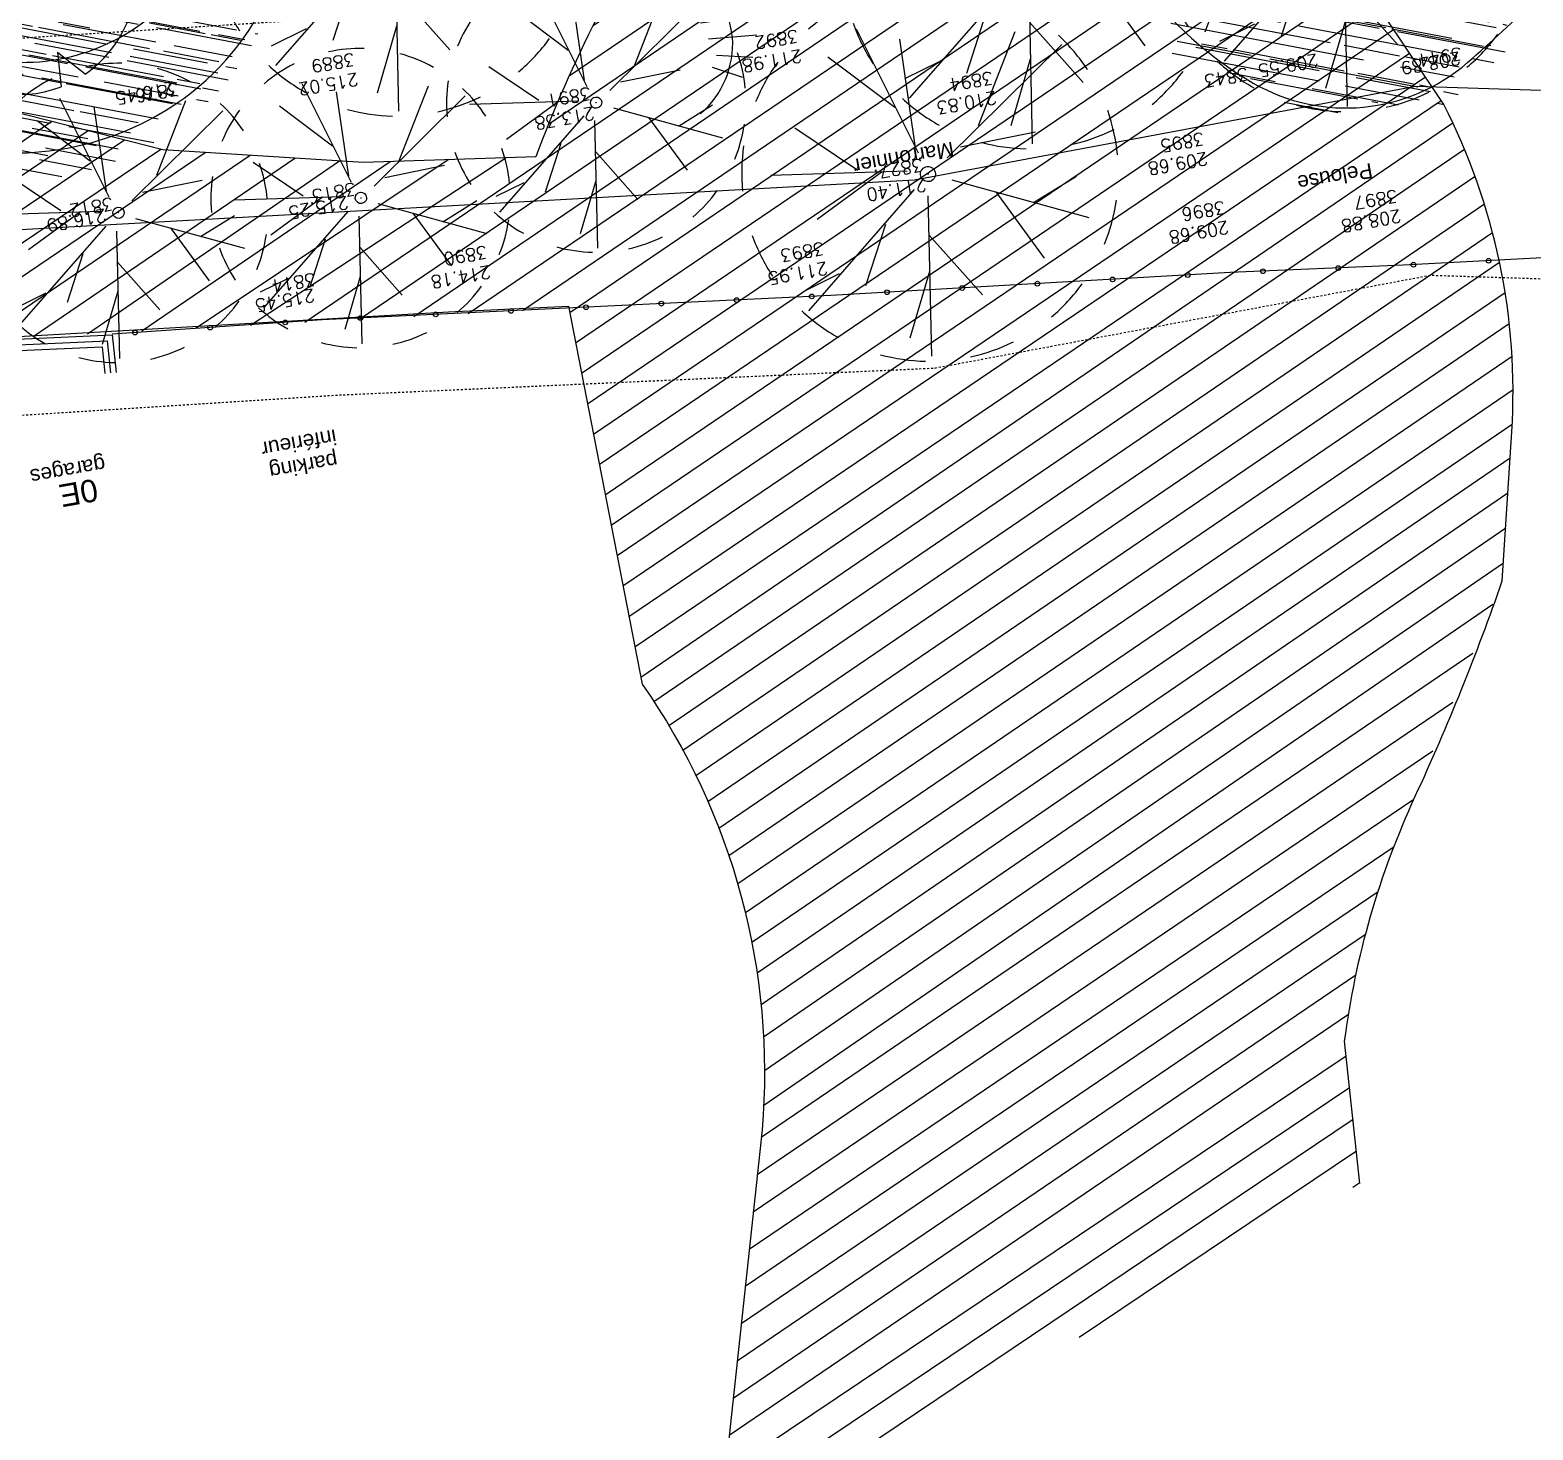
# Model space of a CAD drawing. Extents: x -2313930 to 3286427, y -3858277 to 2572692.
# Drawn here: x -8214 to -4223, y -2224 to 1494 of the extents above; entities that cross this region are included whole.
import ezdxf
from ezdxf.enums import TextEntityAlignment as Align
from ezdxf.lldxf.tags import DXFTag

# ---------------------------------------------------------------- set-up
doc = ezdxf.new("R2010")
doc.units = 0
doc.linetypes.add('STYLE_01', pattern=[0.41664, 0.20828, -0.20836])
for name, color, linetype, lineweight in [('_GAZELEC-RESERVATION 2', 132, 'Continuous', 18), ('Fond topo - P', 252, 'Continuous', 50), ('Fond topo - VOI', 252, 'Continuous', 25)]:
    doc.layers.add(name, color=color, linetype=linetype, lineweight=lineweight)
for name, color, linetype in [('AEP_SSL', 252, 'Continuous'), ('DWG_280-140115-P - ALTEA-CANA', 252, 'Continuous'), ('Fond topo - BAT_DES', 252, 'Continuous'), ('Fond topo - BAT_TXT', 252, 'Continuous'), ('Fond topo - CLO_LEG', 252, 'Continuous'), ('Fond topo - CLO_MUR', 252, 'Continuous'), ('Fond topo - ESPACE_BOISE', 252, 'Continuous'), ('Fond topo - VEG', 252, 'Continuous'), ('Fond topo - VEG_TXT', 252, 'Continuous'), ('Fond topo - VEG_TXT_ESSENCE', 252, 'Continuous'), ('Fond topo - Z_500', 252, 'Continuous'), ('prlm-VRD', 2, 'Continuous'), ('SA - arbre', 252, 'Continuous'), ('SA - béton balayé', 252, 'Continuous'), ('SA - EBC', 252, 'Continuous'), ('SA - limite revêtement', 252, 'Continuous')]:
    doc.layers.add(name, color=color, linetype=linetype)
for name, color, linetype, plot in [('Fond topo - N', 252, 'Continuous', False), ('Fond topo - NCACHE', 252, 'Continuous', False), ('Fond topo - ZCACHE', 252, 'Continuous', False)]:
    doc.layers.add(name, color=color, linetype=linetype, plot=plot)
doc.styles.add('2000_ARIAL', font='arial.ttf', dxfattribs={"height": 0.400000006})
doc.styles.add('SIMPLEX', font='simplex_.ttf', dxfattribs={"height": 1.25})
tags = doc.linetypes.add('CACHE2', pattern=[4.762499928474426, 3.174999952316284, -1.587499976158142]).pattern_tags.tags
tags[6:7] = [DXFTag(74, 4), DXFTag(75, 0), DXFTag(340, '0'), DXFTag(46, 0.0), DXFTag(50, 0.0), DXFTag(44, 0.0), DXFTag(45, 0.0)]
tags[4:5] = [DXFTag(74, 4), DXFTag(75, 0), DXFTag(340, '0'), DXFTag(46, 0.0), DXFTag(50, 0.0), DXFTag(44, 0.0), DXFTag(45, 0.0)]
tags = doc.linetypes.add('L1', pattern=[1.0000000298023224, 0.6000000238418579, -0.4000000059604645]).pattern_tags.tags
tags[6:7] = [DXFTag(74, 4), DXFTag(75, 0), DXFTag(340, '0'), DXFTag(46, 0.0), DXFTag(50, 0.0), DXFTag(44, 0.0), DXFTag(45, 0.0)]
tags[4:5] = [DXFTag(74, 4), DXFTag(75, 0), DXFTag(340, '0'), DXFTag(46, 0.0), DXFTag(50, 0.0), DXFTag(44, 0.0), DXFTag(45, 0.0)]
tags = doc.linetypes.add('L16', pattern=[0.37500001490116125, 0.300000011920929, -0.07500000298023224]).pattern_tags.tags
tags[6:7] = [DXFTag(74, 4), DXFTag(75, 0), DXFTag(340, '0'), DXFTag(46, 0.0), DXFTag(50, 0.0), DXFTag(44, 0.0), DXFTag(45, 0.0)]
tags[4:5] = [DXFTag(74, 4), DXFTag(75, 0), DXFTag(340, '0'), DXFTag(46, 0.0), DXFTag(50, 0.0), DXFTag(44, 0.0), DXFTag(45, 0.0)]
pattern_1 = [(349.2763985886067, (-277130161.1279894, -473864756.7787022), (117.3825536141096, 28.65896207176165), [749.9999999999999, -99.99999999999999, 250, -49.99999999999999]), (349.2763985886067, (-277130091.1375459, -473864744.5890418), (-36.75306622226226, 74.64222748057564), [150, -16.5, 299.9999999999999, -37.49999999999999]), (349.2763985886067, (-277130128.6565508, -473864719.6726964), (261.6928111209335, -15.46358973923611), [399.9999999999999, -69.99999999999999, 200, -49.99999999999999])]

# ---------------------------------------------------------------- blocks, each defined once
blk = doc.blocks.new('CLOLEG')
at = {"ltscale": 2}
blk.add_circle((0, 0), 0.0625, dxfattribs=at)
blk = doc.blocks.new('PTOPO')
at = {"layer": 'Fond topo - NCACHE', "style": 'SIMPLEX'}
blk.add_attdef('MAT', text='', height=0.34, dxfattribs=at).set_placement((0.09999999986030161, -0.09999999962747097), align=Align.TOP_LEFT)
at = {"layer": 'Fond topo - ZCACHE', "style": 'SIMPLEX'}
blk.add_attdef('ALT', (0.09999999986030161, 0.09999999962747097), '', height=0.34, dxfattribs=at)
blk = doc.blocks.new('VEG14')
at = {"ltscale": 2, "flags": 128}
for points in [[(0.5, 0, -1), (-0.5, 0, -1)], [(0.016, 0, -1), (-0.016, 0, -1)]]:
    blk.add_lwpolyline(points, format="xyb", close=True, dxfattribs=at)
blk = doc.blocks.new('VEG12')
at = {"ltscale": 2}
for p, q in [((0.01815258799999997, 0.057406781), (0.100441039, 0.47293725)), ((0.05749608, 0.253444298), (0.145517598, 0.414706841)), ((0.037902722, 0.15845596), (-0.06593155700000003, 0.344147082)), ((-0.158788295, 0.086017079), (-0.245985314, 0.284587218)), ((0.04981112299999996, 0.033821695), (0.391570728, 0.285894318)), ((0.143890955, 0.107467204), (0.230033352, 0.253971609)), ((-0.05229389700000003, 0.02983962500000001), (-0.383643778, 0.204631851)), ((0.2917471699999999, 0.208620217), (0.392372872, 0.233301274)), ((-0.25001839, 0.135126714), (-0.3755999820000001, 0.091127132)), ((0.122915307, -0.02992704099999999), (0.317230371, 0.05540147100000001)), ((-0.05265807700000003, -0.029192154), (-0.412380265, -0.256628677)), ((0.057557527, -0.01766878999999999), (0.411943876, -0.08413611500000001)), ((-0.09359106700000003, -0.049762263), (-0.2956446150000001, -0.04653133200000001)), ((0.01825986499999999, -0.057372749), (0.107637982, -0.4128258760000001)), ((0.184132294, -0.04763066399999999), (0.323120213, -0.192805613)), ((-0.151821475, -0.09483882200000002), (-0.2999525240000001, -0.315936062)), ((0.02259491799999996, -0.07955337300000001), (0.001649748999999978, -0.36183712)), ((0.05371548199999998, -0.188497704), (0.197263789, -0.356749422))]:
    blk.add_line(p, q, dxfattribs=at)
for start, end in [(90, 103.8461539085843), (62.30769199853572, 76.15384597947835), (117.6923078993823, 131.5384619204946), (34.61538499867542, 48.46153799321151), (145.3846149358338, 159.2307690506909), (6.923076979206323, 20.76923090842763), (173.0769230068974, 186.9230769931026), (339.2307689837768, 353.0769230207937), (200.7692310571047, 214.6153850641662), (311.5384620067885, 325.3846150013246), (228.4615380795054, 242.3076921006177), (283.8461540205217, 297.6923080014643), (256.1538460914157, 270)]:
    blk.add_arc((0, 0), 0.496982058, start, end, dxfattribs=at)
blk = doc.blocks.new('RESINEUX')
at = {"ltscale": 2}
for p, q in [((-0.074169265, 0.428845282), (-0.014171327, 0.418845625)), ((-0.094168577, 0.388846656), (-0.024170983, 0.388846656)), ((-0.104168234, 0.338848375), (-0.014171327, 0.348848031)), ((-0.11416789, 0.298849749), (-0.014171327, 0.318849062)), ((-0.11416789, 0.258851124), (-0.004171670000000001, 0.288850093)), ((-0.104168234, 0.218852498), (0.015827643, 0.258851124)), ((0.285818364, 0.238851811), (0.325816989, 0.15885456)), ((0.325816989, 0.248851468), (0.345816302, 0.168854217)), ((0.365815615, 0.248851468), (0.365815615, 0.188853529)), ((0.395814584, 0.238851811), (0.395814584, 0.188853529)), ((-0.094168577, 0.178853873), (0.015827643, 0.218852499)), ((0.245819739, 0.218852498), (0.29581802, 0.138855248)), ((0.425813553, 0.228852155), (0.415813896, 0.188853529)), ((0.445812866, 0.208852842), (0.435813209, 0.188853529)), ((-0.094168577, 0.128855591), (0.035826955, 0.18885353)), ((0.165822488, 0.178853873), (0.225820426, 0.07885731)), ((0.205821113, 0.198853186), (0.265819051, 0.108856279)), ((-0.08416892100000001, 0.08885696600000001), (0.035826955, 0.148854904)), ((0.115824206, 0.148854904), (0.205821113, 0.038858684)), ((-0.444156549, 0.058857997), (-0.394158268, 0.108856279)), ((-0.074169264, 0.058857997), (0.05582626800000001, 0.118855935)), ((0.06582592400000001, 0.118855935), (0.155822831, 0.008859715)), ((-0.41415758, 0.018859372), (-0.374158955, 0.08885696600000001)), ((-0.374158955, -0.011139597), (-0.33416033, 0.08885696600000001)), ((-0.33416033, -0.03113891), (-0.294161704, 0.08885696600000001)), ((-0.294161704, -0.051138223), (-0.264162735, 0.08885696600000001)), ((-0.254163079, -0.06113787900000001), (-0.234163766, 0.08885696600000001)), ((-0.204164797, -0.071137536), (-0.204164797, 0.08885696600000001)), ((-0.164166172, -0.08113719200000001), (-0.164166172, 0.08885696600000001)), ((-0.124167546, -0.091136848), (-0.11416789, 0.098856622)), ((0.045826612, -0.14113513), (0.125823863, -0.001139941)), ((0.09582489300000001, -0.151134786), (0.175822144, -0.03113891)), ((-0.104168234, -0.06113787900000001), (0.025827299, -0.14113513)), ((0.135823519, -0.161134443), (0.225820426, -0.051138223)), ((0.185821801, -0.171134099), (0.265819051, -0.08113719200000001)), ((-0.11416789, -0.101136505), (-0.004171670000000001, -0.171134099)), ((0.235820082, -0.191133412), (0.315817333, -0.111136161)), ((-0.124167546, -0.151134786), (-0.014171327, -0.211132724)), ((0.275818708, -0.201133068), (0.345816302, -0.151134786)), ((-0.134167203, -0.191133412), (-0.014171327, -0.261131006)), ((0.305817677, -0.231132037), (0.375815271, -0.191133412)), ((-0.134167203, -0.231132037), (-0.034170639, -0.301129632)), ((0.335816646, -0.271130662), (0.395814584, -0.25113135)), ((-0.144166859, -0.271130662), (-0.054169952, -0.341128257)), ((0.385814927, -0.291129975), (0.345816302, -0.291129975)), ((-0.154166515, -0.311129288), (-0.074169264, -0.3911265390000001)), ((0.345816302, -0.311129288), (0.385814927, -0.321128944)), ((0.365815615, -0.341128257), (0.345816302, -0.331128601)), ((-0.204164797, -0.36112757), (-0.174165828, -0.431125164)), ((-0.174165828, -0.341128257), (-0.124167546, -0.411125851)), ((-0.264162735, -0.3911265390000001), (-0.264162735, -0.431125164)), ((-0.234163766, -0.381126882), (-0.22416411, -0.431125164))]:
    blk.add_line(p, q, dxfattribs=at)
for centre, major_axis, ratio, start_param, end_param in [((0.125824658, 0.32584846), (-0.141416496, 0.141416496), 0.9999999999990478, 6.0187679254481, 7.001196311805126), ((0.626553274, 0.375004286), (0.495806787, 0.495806787), 0.9999999999992479, 2.407115294926716, 2.808261770600389), ((0.6156107310000001, -0.413017298), (-0.494244527, 0.494244527), 0.9999999999994863, 5.940864207087385, 6.402329262634387), ((0.346817063, 0.020858942), (0.141416496, 0.141416496), 0.9999999999984862, 0.2082352305735228, 0.9403659464662355), ((-0.271161699, 0.231851691), (-0.148487321, 0.148487321), 0.999999999999426, 1.039500649605982, 1.948537937165391), ((-0.132308309, 0.771717634), (0.5413446150000001, 0.5413446150000001), 0.999999999999071, 3.63264165587472, 4.003214602841574), ((0, 0), (-0.001131371, 0.001131371), 0.99999999997417, 3.926990817000156, 7.06858347058995), ((0, 0), (-0.001131371, 0.001131371), 0.99999999997417, 0.7853981634103633, 3.926990817000156), ((-0.744748968, -0.046828497), (-0.4953887950000001, 0.4953887950000001), 0.9999999999996526, 3.509030027783859, 3.906773112117224), ((-0.091248273, -0.737988308), (0.495574425, 0.495574425), 0.9999999999996342, 0.1822567691657557, 0.5883250715815413), ((0.162823386, -0.300130027), (-0.141416496, 0.141416496), 0.9999999999997603, 3.670881203304562, 4.697745667496582), ((-0.265161906, -0.212133051), (-0.141416496, 0.141416496), 0.9999999999999891, 2.259520706035595, 3.289317319450373)]:
    blk.add_ellipse(centre, major_axis=major_axis, ratio=ratio, start_param=start_param, end_param=end_param, dxfattribs=at)
blk = doc.blocks.new('A$C1F970F0F')
at = {"layer": 'SA - béton balayé'}
h = blk.add_hatch(dxfattribs=at)
h.set_pattern_fill('BETON_BALAYE', color=256, scale=49.99999999999999, angle=-10.72360141139323, style=0, pattern_type=2)
h.set_pattern_definition(pattern_1)
edge = h.paths.add_edge_path()
edge.add_line((-6241.838846999789, 3074.461738358268), (-6186.41990083417, 3084.246573542671))
edge.add_line((-6186.419900834169, 3084.246573542671), (-6208.46817582571, 3209.159506338408))
edge.add_line((-6208.468175825709, 3209.159506338408), (-6090.333284412263, 3230.212159869043))
edge.add_line((-6090.333284412264, 3230.212159869043), (-6068.254510414966, 3105.107475371064))
edge.add_line((-6068.254510414965, 3105.107475371064), (-5751.607267955035, 3160.993645526398))
edge.add_arc((-5706.168072179881, 2945.249106762024), 220.4777234083867, 26.87598506840618, 101.8935641560214, ccw=False)
edge.add_line((-5509.504790459586, 3044.918460846192), (-5279.70964833746, 2527.342698896778))
edge.add_line((-5279.709648337459, 2527.342698896778), (-5069.702780632224, 2054.94316247088))
edge.add_arc((-4710.829519346476, 2203.735957729878), 388.4962208141216, 202.5194330761045, 253.0739044641206)
edge.add_arc((-4708.762229778127, 2207.042182550247), 392.2624036111011, 252.9256236658927, 295.8878415244419)
edge.add_arc((-5016.474870844682, 2646.02875474607), 925.4746937870088, 301.1679990587602, 323.5988296099712)
edge.add_arc((-5788.95801072263, 3215.576801744365), 1885.222149749511, 323.5988295910003, 335.2512007153489)
edge.add_line((-4076.88984445455, 2426.346070009222), (-4053.366789722793, 2479.515888753713))
edge.add_arc((-3655.981012092991, 2274.75311284964), 447.038310056739, 146.5843724972306, 152.7391011615822, ccw=False)
edge.add_line((-4029.12285587711, 2520.940876728876), (-3698.303928795572, 2579.895654176898))
edge.add_line((-3698.303928795572, 2579.895654176898), (-3802.630123108316, 2358.625646191621))
edge.add_line((-3802.630123108316, 2358.625646191621), (-3913.638380188973, 2139.155790205508))
edge.add_line((-3913.638380188973, 2139.155790205508), (-4035.612220522326, 1925.585554922444))
edge.add_arc((-6879.453966117871, 4436.940265188496), 3793.987131602768, 310.9828924514567, 318.55275152863766, ccw=False)
edge.add_arc((-4713.661189099455, 1943.977724576062), 491.6363655781345, 239.96910445774608, 310.9828924706628, ccw=False)
edge.add_arc((-4477.457312247024, 2352.585842592483), 963.6033830416291, 207.7973884582001, 239.96910442457852, ccw=False)
edge.add_line((-5329.86301585376, 1903.212950336899), (-5783.138509050817, 2992.061574124374))
edge.add_arc((-5834.771652433233, 2965.63564454395), 58.00268312534091, 27.10344289618072, 97.66174425603371)
edge.add_line((-5842.504830421802, 3023.120505208157), (-6220.979327768806, 2956.27104268876))
edge.add_line((-6220.979327768806, 2956.27104268876), (-6241.838846999788, 3074.461738358269))
h = blk.add_hatch(dxfattribs=at)
h.set_pattern_fill('BETON_BALAYE', color=256, scale=49.99999999999999, angle=-10.72360141139323, style=0, pattern_type=2)
h.set_pattern_definition(pattern_1)
edge = h.paths.add_edge_path()
edge.add_line((-9848.021828921945, 1865.797831752172), (-9827.171338111542, 1747.59443806161))
edge.add_line((-9827.17133811154, 1747.59443806161), (-9152.088361635477, 1866.918095167009))
edge.add_arc((-9114.87687736417, 1710.031164295217), 161.2395845939956, 41.819106453245524, 103.34322179373208, ccw=False)
edge.add_line((-8994.712482080224, 1817.542660178998), (-8874.358082447141, 1651.210053610759))
edge.add_arc((-8250.48470572676, 2103.179701206446), 770.3859763315166, 215.9217267234085, 305.8530101404562)
edge.add_arc((-8201.557804967759, 2035.473004597492), 686.8513225415181, 305.8530100756806, 339.1614624020675)
edge.add_arc((-9769.804180045512, 2632.401251480027), 2364.862056990866, 339.1614623467734, 348.9989210756208)
edge.add_line((-7448.39979734906, 2181.12058423843), (-7357.930111852295, 2671.500953831))
edge.add_arc((-7247.966916528135, 2663.440423546497), 110.2582263342147, 105.59274894641169, 175.807598661459, ccw=False)
edge.add_line((-7277.604099074089, 2769.640771484942), (-6220.979327768806, 2956.27104268876))
edge.add_line((-6220.979327768806, 2956.27104268876), (-6241.838846999788, 3074.461738358269))
edge.add_line((-6241.838846999789, 3074.461738358268), (-7426.344988050439, 2865.323922125472))
edge.add_arc((-7364.9338366279, 2582.693398422513), 289.2254180525135, 102.2589147041249, 171.2235465465614)
edge.add_line((-7650.772763367539, 2626.823324880758), (-7724.184676581945, 2244.646554456637))
edge.add_arc((-8890.291717310776, 2487.602334424398), 1191.147825190934, 333.8740634381715, 348.2309193326143, ccw=False)
edge.add_arc((-8295.276148083369, 2204.744013857594), 532.431483547898, 302.4044476769955, 333.0072947726128, ccw=False)
edge.add_arc((-8227.552075526368, 2108.27274464883), 414.7255090430872, 243.8453067393806, 301.6473037490109, ccw=False)
edge.add_arc((-8012.861629557673, 2641.099884216123), 988.5292012736542, 231.8619865371965, 246.28969688080548, ccw=False)
edge.add_line((-8623.335587158323, 1863.596489456333), (-8683.208498574279, 1914.584188890583))
edge.add_arc((-8966.493370861708, 1569.007829169004), 446.8482284459931, 50.65694705678597, 100.290342192283)
edge.add_line((-9046.31671561105, 2008.668576689881), (-9848.021828921945, 1865.797831752172))
at = {"layer": 'SA - EBC'}
h = blk.add_hatch(dxfattribs=at)
h.set_pattern_fill('_USER', color=256, scale=74.99999999999999, angle=-325.7236014113932, style=0, pattern_type=0)
h.set_pattern_definition([(34.27639858860678, (-277130161.1279894, -473864756.7787022), (-42.238928459823, 61.97477650275113), [])])
edge = h.paths.add_edge_path()
edge.add_line((-6380.366745524513, -2338.425892864678), (-6264.382088389636, -1261.879128604771))
edge.add_arc((-8056.564030597548, -1109.247026734414), 1798.669695218522, -4.867878193194572, 34.99278727741358)
edge.add_line((-6583.050211284762, -77.75795899612035), (-6777.554778163194, 920.8050105170822))
edge.add_line((-6777.554778163193, 920.8050105170822), (-8841.210683172874, 810.7117170478002))
edge.add_line((-8841.210683172874, 810.7117170478001), (-9066.430764202638, 1054.341424803315))
edge.add_line((-9066.430764202638, 1054.341424803315), (-9200.732878206167, 1276.237686397466))
edge.add_line((-9200.732878206167, 1276.237686397466), (-9215.227966098517, 1381.8038443222))
edge.add_line((-9215.227966098517, 1381.8038443222), (-9153.081651767654, 1528.146854366953))
edge.add_arc((-8759.908921935477, 1333.50854966994), 438.7127364677392, 77.94290000168593, 153.6625061913043, ccw=False)
edge.add_line((-8668.267801014865, 1762.543245291088), (-8534.005134275378, 1623.448132453152))
edge.add_line((-8534.005134275378, 1623.448132453152), (-8248.031661763425, 1441.544756548981))
edge.add_line((-8248.031661763427, 1441.544756548981), (-7855.495845982434, 1341.321950199894))
edge.add_line((-7855.495845982434, 1341.321950199894), (-7323.070638909227, 1307.770183732372))
edge.add_line((-7323.070638909226, 1307.770183732372), (-6865.558068881049, 1322.792115619964))
edge.add_arc((-3264.256657666492, -41.8706977304812), 3851.19156217365, 147.2647305543028, 159.2464973951671, ccw=False)
edge.add_line((-6503.794535057134, 2040.692816174506), (-6236.131093676152, 2457.057480180494))
edge.add_line((-6236.131093676152, 2457.057480180494), (-5806.95964030603, 2928.900990018032))
edge.add_arc((-5541.395022304517, 2687.35320844028), 358.9845360449703, 12.787998054275079, 137.7115012877877, ccw=False)
edge.add_line((-5191.314831544733, 2766.812362293308), (-4957.547667248313, 2215.62441961903))
edge.add_line((-4957.547667248313, 2215.62441961903), (-4453.978092088548, 1461.842562723225))
edge.add_arc((-5946.780405315486, 698.3119081539749), 1676.7342684047, -3.6281981681722755, 27.088596234188913, ccw=False)
edge.add_line((-4273.406806751298, 592.2053272253171), (-4298.514161633499, 196.2451054340372))
edge.add_line((-4298.514161633499, 196.2451054340372), (-4569.894066815068, -468.5241287518014))
edge.add_arc((-2503.085063454572, -1312.261176615308), 2232.395946580586, 157.7931582211728, 172.6539998987617)
edge.add_line((-4717.157746759734, -1026.8249922289), (-4676.430217500433, -1404.03939546651))
edge.add_line((-4676.430217500434, -1404.03939546651), (-6380.366745524513, -2338.425892864678))
at = {"layer": 'AEP_SSL', "elevation": 9.999999999999998e-08, "flags": 128}
blk.add_lwpolyline([(-10433.29054570051, 1007.521123136882), (-5859.387270895076, 1261.049070015804), (-4528.821963781957, 1510.366913031162), (-2554.95676399837, 1447.318525268213), (-2009.46431272992, 953.3121996921549), (-1974.130445357614, -2549.104167440536)], dxfattribs=at)
at = {"layer": 'DWG_280-140115-P - ALTEA-CANA', "linetype": 'STYLE_01', "ltscale": 25, "elevation": 9.999999999999998e-08, "flags": 128}
for points in [[(-9734.954187291309, 1545.537761742168), (-8551.829559633712, 1617.93222156304), (-7449.449224051256, 1688.250113702901), (-5920.774536957815, 1757.359017808403), (-4566.238871581745, 2011.183194776827), (-2702.66812058909, 1951.595824248498)], [(-9673.87920769039, 547.4045807760062), (-8489.46299064909, 619.8780719410371), (-7395.034456358277, 689.6887399270122), (-5805.537920124003, 761.5473012506997), (-4489.222071164417, 1008.209530531864), (-2734.626624463294, 952.1066275867419)]]:
    blk.add_lwpolyline(points, dxfattribs=at)
at = {"layer": 'Fond topo - CLO_LEG', "ltscale": 2, "flags": 128}
blk.add_lwpolyline([(-2770.693955491758, 1134.327748917112), (-2932.930942236429, 1124.688571749688), (-3442.773642487477, 1093.95721088147), (-4006.718305768365, 1064.145980629706), (-4561.360041299861, 1034.402039498342), (-5021.101122652195, 1015.066574818451), (-6082.06827237176, 954.1450306538593), (-7432.492633125402, 889.4087992257414), (-7990.633685821034, 851.5241849969016)], dxfattribs=at)
at = {"layer": 'Fond topo - CLO_MUR', "ltscale": 2, "flags": 128}
for points in [[(-8640.8006142467, 819.8545157054203), (-8359.372104236418, 832.670725864447), (-7990.474652466284, 849.470258153541), (-7979.536930655843, 750.0702267329024)], [(-8637.512547392344, 789.973161615212), (-8358.007323355478, 802.7017858532306), (-8017.217176887823, 818.2213157313599), (-8009.356940073422, 746.7889102852963)]]:
    blk.add_lwpolyline(points, dxfattribs=at)
at = {"layer": 'Fond topo - CLO_MUR', "linetype": 'L16', "ltscale": 2, "flags": 128}
blk.add_lwpolyline([(-8639.156580834077, 804.9138385208913), (-8358.689713833037, 817.6862559132562), (-8003.845914677055, 833.8457869424506), (-7994.446935367062, 748.4295687465285)], dxfattribs=at)
at = {"layer": 'Fond topo - ESPACE_BOISE', "linetype": 'L1', "ltscale": 2, "flags": 128}
blk.add_lwpolyline([(-4676.430217500434, -1404.03939546651), (-4717.157746759734, -1026.8249922289, -0.07630389513887255), (-4529.608017431761, -375.8871171915546, 0.02448427011239827), (-4298.514161633499, 196.2451054340372), (-4273.406806751298, 592.2053272253171, 0.1348356330637854), (-4453.978092088548, 1461.842562723225), (-4962.162115509166, 2222.531682356892), (-5191.314831544733, 2766.812362293308, 0.6134800698962541), (-5811.917332322711, 2923.335362247578), (-6236.131093676152, 2457.057480180494), (-6503.794535057134, 2040.692816174506, 0.05232800396274189), (-6865.558068881049, 1322.792115619964), (-7323.070638909226, 1307.770183732372), (-7855.495845982434, 1341.321950199894), (-8248.031661763427, 1441.544756548981), (-8534.005134275378, 1623.448132453152), (-8588.992731775264, 1689.077818834596), (-8668.267801014865, 1762.543245291088, 0.3429596859993066), (-9153.081651767654, 1528.146854366953), (-9215.227966098517, 1381.8038443222), (-9200.732878206167, 1276.237686397466), (-9066.430764202638, 1054.341424803315), (-8841.210683172874, 810.7117170478001), (-7096.794899168434, 910.5071167365686), (-6778.520798702278, 925.7644434328279), (-6583.050211284762, -77.75795899612035, -0.1757001840425524), (-6264.382088389636, -1261.879128604771), (-6380.366745524513, -2338.425892864678)], format="xyb", dxfattribs=at)
at = {"layer": 'Fond topo - VOI', "linetype": 'L16', "ltscale": 2, "flags": 128}
for points in [[(-5783.336178846568, 2992.544150019428), (-5751.281637132519, 2914.288677220597), (-5548.108035151875, 2414.98628823396), (-5329.86301585376, 1903.212950336899, 0.1413049669778263), (-4959.708923431205, 1518.340756709723, 0.3201688509421461), (-4391.229513786659, 1572.838760421311, 0.03304175788623713), (-4035.612220522326, 1925.585554922444, 0.02532230216965824), (-3802.630112408739, 2358.625668904915), (-3693.784806835897, 2589.480458394624)], [(-8994.712482080224, 1817.542660178998), (-8895.129143909617, 1681.364456358212, 0.4278506510870631), (-7799.263613453413, 1478.764712265815, 0.1463675400754374), (-7559.635750910459, 1791.135500691514, 0.04295039323050164), (-7448.39979734906, 2181.12058423843, 0.004569597812766526), (-7360.900335598541, 2654.264821151518), (-7357.93011199093, 2671.500953098953)]]:
    blk.add_lwpolyline(points, format="xyb", dxfattribs=at)
at = {"layer": 'SA - arbre', "ltscale": 3, "elevation": 9.999999999999998e-08, "flags": 128}
blk.add_lwpolyline([(-8062.092562997952, 1542.361669401885), (-8135.185805944155, 1599.850844698869), (-8126.062057244128, 1508.673629964597)], dxfattribs=at)
at = {"layer": 'SA - arbre', "ltscale": 3}
for start, end in [(304.4232597397967, 352.1717179394186), (225.365112554562, 291.1217116632116)]:
    blk.add_arc((-8238.534597437118, 1799.824487966321), 312.1199996999999, start, end, dxfattribs=at)
at = {"layer": 'SA - limite revêtement', "linetype": 'CACHE2', "ltscale": 0.4000000059604645, "elevation": 9.999999999999998e-08, "flags": 128}
blk.add_lwpolyline([(-9152.088361635479, 1866.918095167009), (-9029.052172411022, 1887.335118992912, -0.2270912680700006), (-8764.385219808759, 1826.207693869681, 0.08241432609043857), (-8460.876097811366, 1627.137347201442, 0.2567757039610167), (-7946.304273058802, 1653.485933537594, 0.1349984428626776), (-7713.495302280017, 1909.451128309126, 0.06289476979006926), (-7606.70736447819, 2220.170420626946, 0.003907962237498524), (-7606.339123832886, 2222.009732553533), (-7533.208470545168, 2602.722285320541, 0.01031917063332566), (-7532.374766595396, 2607.604275968557, -0.3082049803056239), (-7402.872773173793, 2747.612127319895), (-7277.604099074089, 2769.640771484942)], format="xyb", dxfattribs=at)
at = {"layer": 'Fond topo - CLO_LEG', "ltscale": 2}
for p, xscale, yscale, zscale, rotation in [((-4534.468592025623, 1035.844155387722), 99.99999999999996, 99.99999999999996, 99.99999999999996, 183.0696777726115), ((-4334.755562027707, 1046.554226942391), 99.99999999999996, 99.99999999999996, 99.99999999999996, 183.0696777726115), ((-5333.508929492949, 997.1278798618182), 99.99999999999997, 99.99999999999997, 99.99999999999997, 183.2863587261946), ((-5133.83783079465, 1008.593146988911), 99.99999999999997, 99.99999999999997, 99.99999999999997, 183.2863587261946), ((-4934.100442554452, 1018.725587709203), 99.99999999999999, 99.99999999999999, 99.99999999999999, 182.4082860432382), ((-4734.27708986073, 1027.129616752601), 99.99999999999999, 99.99999999999999, 99.99999999999999, 182.4082860432382), ((-6132.218301085778, 951.7409540113805), 99.99999999999999, 99.99999999999999, 99.99999999999999, 182.7445265741459), ((-5932.522225592707, 962.7320789553976), 99.99999999999997, 99.99999999999997, 99.99999999999997, 183.2863587261946), ((-5732.851126894408, 974.1973460824904), 99.99999999999997, 99.99999999999997, 99.99999999999997, 183.2863587261946), ((-5533.180028191249, 985.6626127347251), 99.99999999999997, 99.99999999999997, 99.99999999999997, 183.2863587261946), ((-6931.300673308043, 913.4347868578479), 99.99999999999999, 99.99999999999999, 99.99999999999999, 182.7445265741459), ((-6731.530080256808, 923.0113286233548), 99.99999999999999, 99.99999999999999, 99.99999999999999, 182.7445265741459), ((-6531.759487240233, 932.5878702058496), 99.99999999999999, 99.99999999999999, 99.99999999999999, 182.7445265741459), ((-6331.988894137012, 942.164412245874), 99.99999999999999, 99.99999999999999, 99.99999999999999, 182.7445265741459), ((-7530.499618816522, 882.7564362214578), 99.99999999999999, 99.99999999999999, 99.99999999999999, 183.8830761054178), ((-7330.841859427839, 894.2817032353288), 99.99999999999999, 99.99999999999999, 99.99999999999999, 182.7445265741459), ((-7131.071266376605, 903.8582450008356), 99.99999999999999, 99.99999999999999, 99.99999999999999, 182.7445265741459), ((-7929.581348925401, 855.6681989460706), 100, 100, 100, 183.4493962247088), ((-7730.040483822779, 869.2123173376704), 99.99999999999999, 99.99999999999999, 99.99999999999999, 183.8830761054178)]:
    blk.add_blockref('CLOLEG', p, dxfattribs=dict(at, xscale=xscale, yscale=yscale, zscale=zscale, rotation=rotation))
at = {"layer": 'Fond topo - P', "ltscale": 2}
ref = blk.add_blockref('PTOPO', (-6153.805931786957, 1619.549903762395), dxfattribs=dict(at, xscale=99.99999999999994, yscale=99.99999999999994, zscale=99.99999999999994, rotation=190.0656205306617))
ref.add_attrib('MAT', '3892', dxfattribs={"layer": 'Fond topo - N', "color": 0, "ltscale": 2, "height": 33.99999999999999, "rotation": 190.0656204987762, "style": 'SIMPLEX'}).set_placement((-6165.399773618856, 1627.648226512754), align=Align.TOP_LEFT)
ref.add_attrib('ALT', '211.98', (-6161.904254532983, 1607.956061953372), dxfattribs={"layer": 'Fond topo - Z_500', "color": 0, "ltscale": 2, "height": 33.99999999999999, "rotation": 190.0656204987762, "style": 'SIMPLEX'})
ref = blk.add_blockref('PTOPO', (-7331.962599381547, 1557.413989807451), dxfattribs=dict(at, xscale=99.99999999999994, yscale=99.99999999999994, zscale=99.99999999999994, rotation=190.0656205306617))
ref.add_attrib('MAT', '3889', dxfattribs={"layer": 'Fond topo - N', "color": 0, "ltscale": 2, "height": 33.99999999999999, "rotation": 190.0656204987762, "style": 'SIMPLEX'}).set_placement((-7343.556441213446, 1565.51231255781), align=Align.TOP_LEFT)
ref.add_attrib('ALT', '215.02', (-7340.060922104697, 1545.820147994096), dxfattribs={"layer": 'Fond topo - Z_500', "color": 0, "ltscale": 2, "height": 33.99999999999999, "rotation": 190.0656204987762, "style": 'SIMPLEX'})
ref = blk.add_blockref('PTOPO', (-4391.229513786659, 1572.838760421311), dxfattribs=dict(at, xscale=99.99999999999994, yscale=99.99999999999994, zscale=99.99999999999994, rotation=190.0656205306617))
ref.add_attrib('MAT', '3944', dxfattribs={"layer": 'Fond topo - N', "color": 0, "ltscale": 2, "height": 33.99999999999999, "rotation": 190.0656204987762, "style": 'SIMPLEX'}).set_placement((-4402.823355705204, 1580.937082714141), align=Align.TOP_LEFT)
ref.add_attrib('ALT', '208.89', (-4412.653811166773, 1601.592704917039), dxfattribs={"layer": 'Fond topo - Z_500', "color": 0, "ltscale": 2, "height": 33.99999999999999, "rotation": 190.0656204987762, "style": 'SIMPLEX'})
ref = blk.add_blockref('PTOPO', (-4959.708923431205, 1518.340756709723), dxfattribs=dict(at, xscale=99.99999999999994, yscale=99.99999999999994, zscale=99.99999999999994, rotation=190.0656205306617))
ref.add_attrib('MAT', '3843', dxfattribs={"layer": 'Fond topo - N', "color": 0, "ltscale": 2, "height": 33.99999999999999, "rotation": 190.0656204987762, "style": 'SIMPLEX'}).set_placement((-4971.302765263105, 1526.439079460082), align=Align.TOP_LEFT)
ref.add_attrib('ALT', '209.55', (-4791.07247878144, 1595.764737923841), dxfattribs={"layer": 'Fond topo - Z_500', "color": 0, "ltscale": 2, "height": 33.99999999999999, "rotation": 190.0656204987762, "style": 'SIMPLEX'})
ref = blk.add_blockref('PTOPO', (-7799.263613453413, 1478.764712265815), dxfattribs=dict(at, xscale=99.99999999999994, yscale=99.99999999999994, zscale=99.99999999999994, rotation=190.0656205306617))
ref.add_attrib('MAT', '3876', dxfattribs={"layer": 'Fond topo - N', "color": 0, "ltscale": 2, "height": 33.99999999999999, "rotation": 190.0656204987762, "style": 'SIMPLEX'}).set_placement((-7810.857455285313, 1486.863035016174), align=Align.TOP_LEFT)
ref.add_attrib('ALT', '216.45', (-7826.316516898234, 1522.30668972452), dxfattribs={"layer": 'Fond topo - Z_500', "color": 0, "ltscale": 2, "height": 33.99999999999999, "rotation": 190.0656204987762, "style": 'SIMPLEX'})
ref = blk.add_blockref('PTOPO', (-5636.599842847341, 1508.263686915906), dxfattribs=dict(at, xscale=99.99999999999994, yscale=99.99999999999994, zscale=99.99999999999994, rotation=190.0656205306617))
ref.add_attrib('MAT', '3894', dxfattribs={"layer": 'Fond topo - N', "color": 0, "ltscale": 2, "height": 33.99999999999999, "rotation": 190.0656204987762, "style": 'SIMPLEX'}).set_placement((-5648.193684656365, 1516.362009661932), align=Align.TOP_LEFT)
ref.add_attrib('ALT', '210.83', (-5644.698165570492, 1496.66984510255), dxfattribs={"layer": 'Fond topo - Z_500', "color": 0, "ltscale": 2, "height": 33.99999999999999, "rotation": 190.0656204987762, "style": 'SIMPLEX'})
ref = blk.add_blockref('PTOPO', (-6704.775634951648, 1466.755316544448), dxfattribs=dict(at, xscale=99.99999999999994, yscale=99.99999999999994, zscale=99.99999999999994, rotation=190.0656205306617))
ref.add_attrib('MAT', '3891', dxfattribs={"layer": 'Fond topo - N', "color": 0, "ltscale": 2, "height": 33.99999999999999, "rotation": 190.0656204987762, "style": 'SIMPLEX'}).set_placement((-6716.369476818206, 1474.853639111796), align=Align.TOP_LEFT)
ref.add_attrib('ALT', '213.38', (-6712.873957674798, 1455.161474731093), dxfattribs={"layer": 'Fond topo - Z_500', "color": 0, "ltscale": 2, "height": 33.99999999999999, "rotation": 190.0656204987762, "style": 'SIMPLEX'})
ref = blk.add_blockref('PTOPO', (-5075.994046837707, 1346.463971651331), dxfattribs=dict(at, xscale=99.99999999999994, yscale=99.99999999999994, zscale=99.99999999999994, rotation=190.0656205306617))
ref.add_attrib('MAT', '3895', dxfattribs={"layer": 'Fond topo - N', "color": 0, "ltscale": 2, "height": 33.99999999999999, "rotation": 190.0656204987762, "style": 'SIMPLEX'}).set_placement((-5087.587888669607, 1354.56229440169), align=Align.TOP_LEFT)
ref.add_attrib('ALT', '209.68', (-5084.092369601064, 1334.870129750802), dxfattribs={"layer": 'Fond topo - Z_500', "color": 0, "ltscale": 2, "height": 33.99999999999999, "rotation": 190.0656204987762, "style": 'SIMPLEX'})
ref = blk.add_blockref('PTOPO', (-5823.312692533769, 1276.99467254575), dxfattribs=dict(at, xscale=99.99999999999994, yscale=99.99999999999994, zscale=99.99999999999994, rotation=190.0656205306617))
ref.add_attrib('MAT', '3827', dxfattribs={"layer": 'Fond topo - N', "color": 0, "ltscale": 2, "height": 33.99999999999999, "rotation": 190.0656204987762, "style": 'SIMPLEX'}).set_placement((-5834.906534342792, 1285.092995291776), align=Align.TOP_LEFT)
ref.add_attrib('ALT', '211.40', (-5831.411015256918, 1265.400830732394), dxfattribs={"layer": 'Fond topo - Z_500', "color": 0, "ltscale": 2, "height": 33.99999999999999, "rotation": 190.0656204987762, "style": 'SIMPLEX'})
ref = blk.add_blockref('PTOPO', (-7329.57912153503, 1213.380675187775), dxfattribs=dict(at, xscale=99.99999999999994, yscale=99.99999999999994, zscale=99.99999999999994, rotation=190.0656205306617))
ref.add_attrib('MAT', '3813', dxfattribs={"layer": 'Fond topo - N', "color": 0, "ltscale": 2, "height": 33.99999999999999, "rotation": 190.0656204987762, "style": 'SIMPLEX'}).set_placement((-7341.172963366929, 1221.478997938133), align=Align.TOP_LEFT)
ref.add_attrib('ALT', '215.25', (-7366.327085581218, 1218.256724556296), dxfattribs={"layer": 'Fond topo - Z_500', "color": 0, "ltscale": 2, "height": 33.99999999999999, "rotation": 190.0656204987762, "style": 'SIMPLEX'})
ref = blk.add_blockref('PTOPO', (-7973.645586717658, 1173.784906821394), dxfattribs=dict(at, xscale=99.99999999999994, yscale=99.99999999999994, zscale=99.99999999999994, rotation=190.0656205306617))
ref.add_attrib('MAT', '3812', dxfattribs={"layer": 'Fond topo - N', "color": 0, "ltscale": 2, "height": 33.99999999999999, "rotation": 190.0656204987762, "style": 'SIMPLEX'}).set_placement((-7985.239428595998, 1181.883229201397), align=Align.TOP_LEFT)
ref.add_attrib('ALT', '216.89', (-8009.442154971262, 1183.970693389993), dxfattribs={"layer": 'Fond topo - Z_500', "color": 0, "ltscale": 2, "height": 33.99999999999999, "rotation": 190.0656204987762, "style": 'SIMPLEX'})
ref = blk.add_blockref('PTOPO', (-5020.237423608396, 1164.064071506605), dxfattribs=dict(at, xscale=99.99999999999994, yscale=99.99999999999994, zscale=99.99999999999994, rotation=190.0656205306617))
ref.add_attrib('MAT', '3896', dxfattribs={"layer": 'Fond topo - N', "color": 0, "ltscale": 2, "height": 33.99999999999999, "rotation": 190.0656204987762, "style": 'SIMPLEX'}).set_placement((-5031.831265440296, 1172.162394256964), align=Align.TOP_LEFT)
ref.add_attrib('ALT', '209.68', (-5028.335746331546, 1152.47022969325), dxfattribs={"layer": 'Fond topo - Z_500', "color": 0, "ltscale": 2, "height": 33.99999999999999, "rotation": 190.0656204987762, "style": 'SIMPLEX'})
ref = blk.add_blockref('PTOPO', (-4562.605419745576, 1194.397192905829), dxfattribs=dict(at, xscale=99.99999999999994, yscale=99.99999999999994, zscale=99.99999999999994, rotation=190.0656205306617))
ref.add_attrib('MAT', '3897', dxfattribs={"layer": 'Fond topo - N', "color": 0, "ltscale": 2, "height": 33.99999999999999, "rotation": 190.0656204987762, "style": 'SIMPLEX'}).set_placement((-4574.199261577476, 1202.495515656188), align=Align.TOP_LEFT)
ref.add_attrib('ALT', '208.88', (-4570.703742491602, 1182.803351096806), dxfattribs={"layer": 'Fond topo - Z_500', "color": 0, "ltscale": 2, "height": 33.99999999999999, "rotation": 190.0656204987762, "style": 'SIMPLEX'})
ref = blk.add_blockref('PTOPO', (-6980.242823709996, 1045.455692402844), dxfattribs=dict(at, xscale=99.99999999999994, yscale=99.99999999999994, zscale=99.99999999999994, rotation=190.0656205306617))
ref.add_attrib('MAT', '3890', dxfattribs={"layer": 'Fond topo - N', "color": 0, "ltscale": 2, "height": 33.99999999999999, "rotation": 190.0656204987762, "style": 'SIMPLEX'}).set_placement((-6991.836665519018, 1053.554015148871), align=Align.TOP_LEFT)
ref.add_attrib('ALT', '214.18', (-6988.341146433145, 1033.861850589489), dxfattribs={"layer": 'Fond topo - Z_500', "color": 0, "ltscale": 2, "height": 33.99999999999999, "rotation": 190.0656204987762, "style": 'SIMPLEX'})
ref = blk.add_blockref('PTOPO', (-6085.192354872932, 1055.096702937514), dxfattribs=dict(at, xscale=99.99999999999994, yscale=99.99999999999994, zscale=99.99999999999994, rotation=190.0656205306617))
ref.add_attrib('MAT', '3893', dxfattribs={"layer": 'Fond topo - N', "color": 0, "ltscale": 2, "height": 33.99999999999999, "rotation": 190.0656204987762, "style": 'SIMPLEX'}).set_placement((-6096.786196704832, 1063.195025687873), align=Align.TOP_LEFT)
ref.add_attrib('ALT', '211.95', (-6093.290677618959, 1043.502861128491), dxfattribs={"layer": 'Fond topo - Z_500', "color": 0, "ltscale": 2, "height": 33.99999999999999, "rotation": 190.0656204987762, "style": 'SIMPLEX'})
ref = blk.add_blockref('PTOPO', (-7436.167822123457, 973.3283619217475), dxfattribs=dict(at, xscale=99.99999999999994, yscale=99.99999999999994, zscale=99.99999999999994, rotation=190.0656205306617))
ref.add_attrib('MAT', '3814', dxfattribs={"layer": 'Fond topo - N', "color": 0, "ltscale": 2, "height": 33.99999999999999, "rotation": 190.0656204987762, "style": 'SIMPLEX'}).set_placement((-7447.761664046862, 981.4266846894357), align=Align.TOP_LEFT)
ref.add_attrib('ALT', '215.45', (-7455.269710059697, 971.629189037692), dxfattribs={"layer": 'Fond topo - Z_500', "color": 0, "ltscale": 2, "height": 33.99999999999999, "rotation": 190.0656204987762, "style": 'SIMPLEX'})
at = {"layer": 'Fond topo - VEG', "ltscale": 2, "zscale": 99.99999999999997}
for name, p, xscale, yscale, rotation in [('RESINEUX', (-6491.007861904912, 2039.944137129678), 1196.73373607391, 1196.73373607391, 116.6488402594871), ('VEG12', (-7233.325550719635, 1930.840885287419), 1006.399999999999, 1006.399999999999, 192.432705982593), ('VEG12', (-4714.656597651675, 1942.833545623153), 1006.399999999999, 1006.399999999999, 192.432705982593), ('VEG12', (-5550.822347995492, 1843.800859993072), 1006.399999999999, 1006.399999999999, 192.432705982593), ('VEG12', (-6704.775634951648, 1466.755316544448), 799.9999999999998, 799.9999999999998, 192.432705982593), ('VEG12', (-5818.365470411971, 1279.607653880311), 1006.399999999999, 1006.399999999999, 192.432705982593), ('VEG12', (-7330.569471408856, 1212.857600472936), 799.9999999999998, 799.9999999999998, 192.432705982593), ('VEG12', (-7974.211500910871, 1173.486006966939), 799.9999999999998, 799.9999999999998, 192.432705982593), ('VEG14', (-6705.200070609382, 1466.531141679733), 30, 30, 207.8417380991697), ('VEG14', (-5823.878606657666, 1276.695773057318), 40, 40, 207.8417380991697), ('VEG14', (-7329.57912153503, 1213.380675187775), 30, 30, 207.8417380991697), ('VEG14', (-7973.221151037045, 1174.009081681777), 30, 30, 207.8417380991697)]:
    blk.add_blockref(name, p, dxfattribs=dict(at, xscale=xscale, yscale=yscale, rotation=rotation))
at = {"layer": 'Fond topo - BAT_DES', "style": '2000_ARIAL'}
blk.add_text('0E', height=60, rotation=190.0656205486628, dxfattribs=at).set_placement((-8034.319916776411, 468.4171347098031))
at = {"layer": 'Fond topo - BAT_TXT', "style": '2000_ARIAL'}
for s, p in [('inférieur', (-7398.469735303253, 599.2564232660757)), ('garages', (-8012.09462649925, 526.0239673981284)), ('parking', (-7395.469459773754, 536.8804170947624))]:
    blk.add_text(s, height=39.99999999999999, rotation=190.0656205486628, dxfattribs=at).set_placement(p)
at = {"layer": 'Fond topo - VEG_TXT', "style": '2000_ARIAL'}
blk.add_text('Pelouse', height=39.99999999999999, rotation=190.0656205035111, dxfattribs=at).set_placement((-4646.980056549141, 1306.513610106472))
at = {"layer": 'Fond topo - VEG_TXT_ESSENCE', "style": '2000_ARIAL'}
blk.add_text('Marronnier', height=39.99999999999999, rotation=190.0656205035111, dxfattribs=at).set_placement((-5758.515283927409, 1362.826668192136))

msp = doc.modelspace()

# ---------------------------------------------------------------- linework, layer by layer
at = {"layer": '_GAZELEC-RESERVATION 2'}
msp.add_circle((486248.4803309143, -227485.9628347494), 2800178.148749841, dxfattribs=at)

# ---------------------------------------------------------------- block references
at = {"layer": 'prlm-VRD'}
msp.add_blockref('A$C1F970F0F', (-5.729869075061288, -165.0016201740946), dxfattribs=at)

doc.saveas('drawing.dxf')
